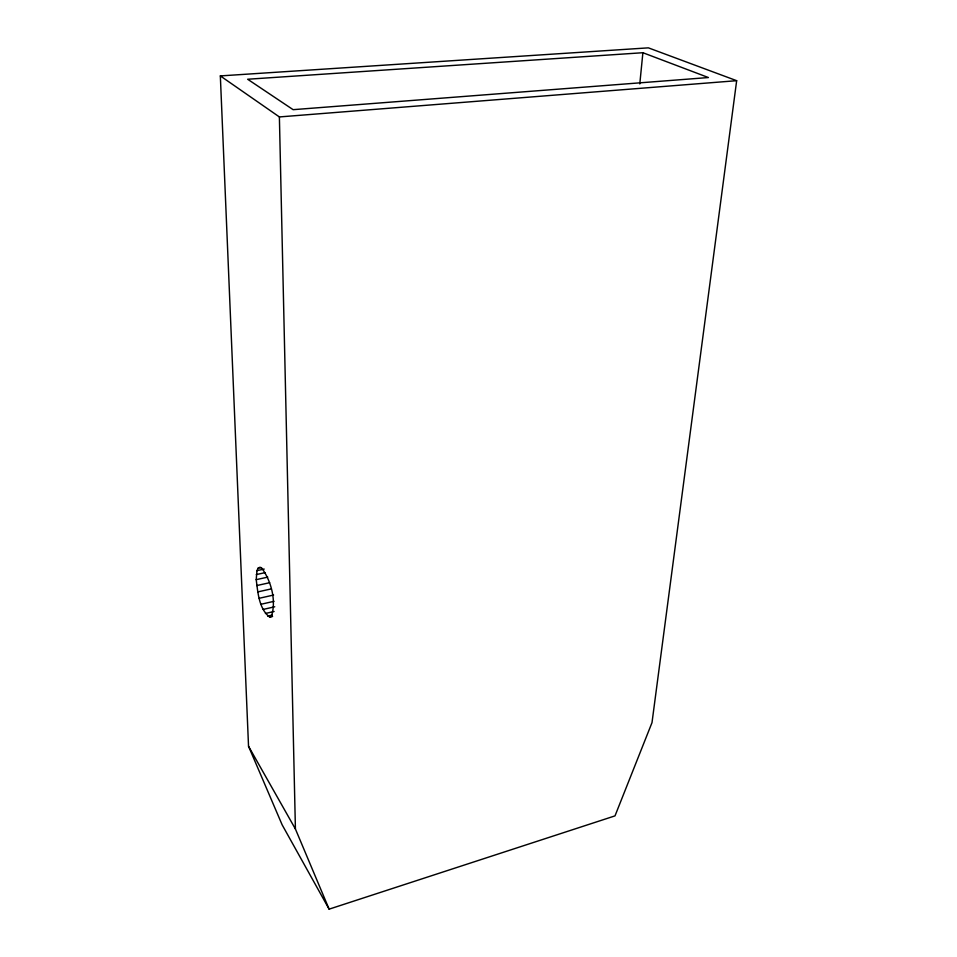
<?xml version="1.0" encoding="UTF-8"?>
<svg xmlns="http://www.w3.org/2000/svg" width="957" height="957" viewBox="0 0 957 957"><rect width="100%" height="100%" fill="white"/><g stroke="black" fill="none" stroke-linecap="round" stroke-linejoin="round"><path stroke-width="1.44" d="M256.213 579.655L256.954 570.635L258.151 568.147L259.802 567.262L261.811 568.099C271.321 581.342 276.501 600.709 271.381 616.464L269.671 617.133C258.869 608.712 257.888 592.407 256.213 579.655L267.757 577.131M639.79 83.929L642.889 52.719L247.648 79.24L293.129 109.672L708.407 77.541L642.889 52.719M736.663 80.687L652.004 722.631L615.004 815.878L329.124 909.15L282.136 824.826L248.533 746.269L220.337 75.914L648.379 47.85L736.663 80.687L279.384 116.933L220.337 75.914M265.436 613.473L274.121 611.475M267.649 616.105L272.003 615.1M269.671 617.133L272.589 616.464M263.199 609.418L274.743 606.786M261.082 604.25L274.049 601.307M259.215 598.281L273.606 595.039M257.72 591.916L270.675 589.034M256.691 585.576L269.659 582.705M256.954 570.635L264.216 569.068M256.297 574.571L264.981 572.681M258.151 568.147L261.07 567.513M248.533 746.269L295.414 828.989L329.124 909.15M279.384 116.933L295.414 828.989"/></g></svg>
